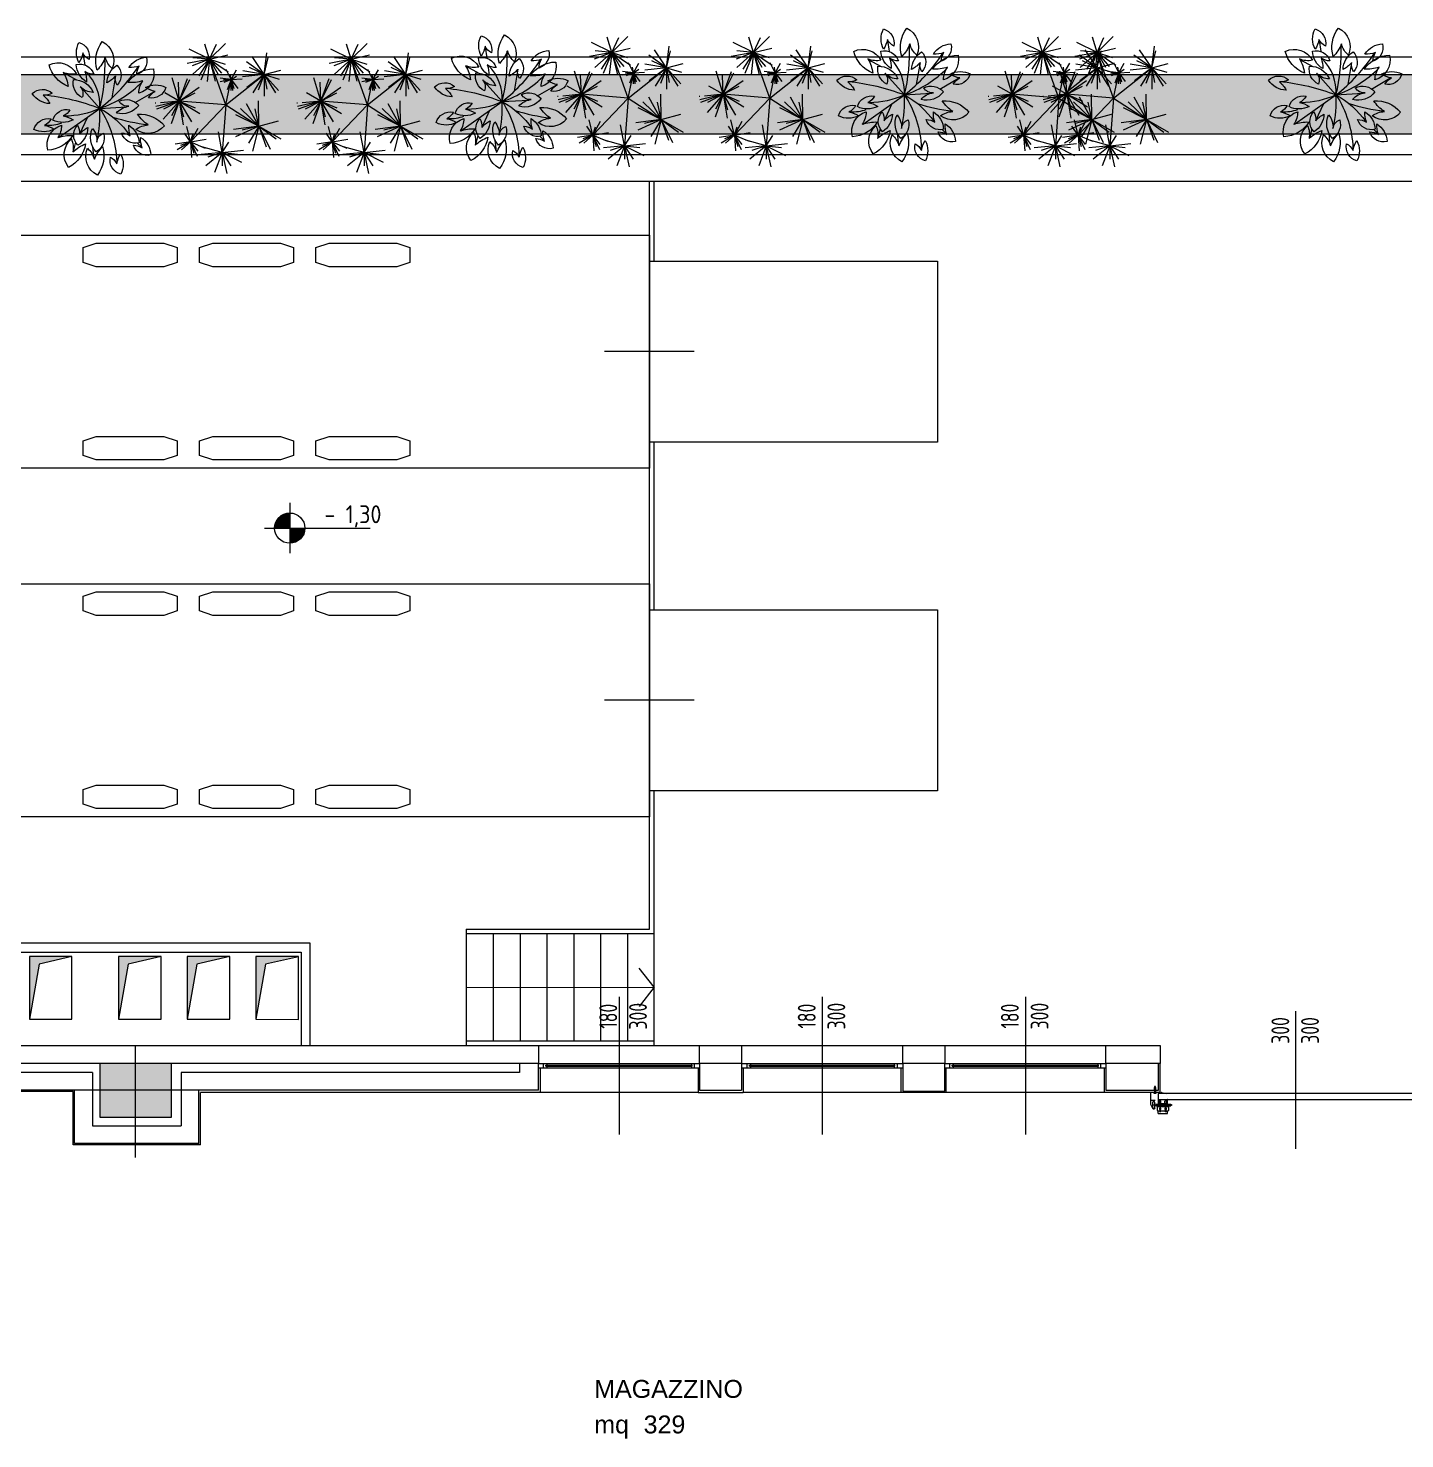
# Model space of a CAD drawing. Header units: millimetres. Extents: x 8265 to 78888, y 1905 to 34251.
# Drawn here: x 42830 to 44368, y 26913 to 28488 of the extents above; entities that cross this region are included whole.
import ezdxf
from ezdxf.enums import TextEntityAlignment as Align

# ---------------------------------------------------------------- set-up
doc = ezdxf.new("R2010")
doc.units = ezdxf.units.MM
doc.linetypes.add('DOT', pattern=[0.175, 0.05, -0.125])
for name, color, linetype, lineweight in [('410_STRUTTURE_001-AM_0', 7, 'Continuous', 0), ('420_MURATURE_001-AM_0', 4, 'Continuous', 0), ('430_TAVOLATI_001-AM_0', 3, 'Continuous', 0), ('437_RIVESTIMENTI_001-AM_0', 13, 'Continuous', 0), ('439_TESTI_SERRAMENTI_001-AM_0', 11, 'Continuous', 0), ('440_SIMBOLI_001-AM_0', 31, 'Continuous', 0), ('441_SERRAMENTI_001-AM_0', 1, 'Continuous', 0), ('445_QUOTE_ALTIMETRICHE_001-AM_0', 2, 'Continuous', 0), ('448_RAMPE_SCALE_ASCENS_001-AM_0', 216, 'Continuous', 0), ('455_RIBALTE_001-AM_0', 14, 'Continuous', 0), ('471_TESTI_POLIGONI_001-AM_0', 221, 'Continuous', 0), ('475_VERDE_001-AM_0', 96, 'Continuous', 0), ('478_PIANTUMAZIONI_001-AM_0', 92, 'Continuous', 0)]:
    doc.layers.add(name, color=color, linetype=linetype, lineweight=lineweight)
doc.styles.add('AREA', font='arial.ttf', dxfattribs={"height": 30})
doc.styles.get("Standard").update_dxf_attribs({"font": 'isocp.shx'})
doc.styles.add('STYLE1', font='romans.shx', dxfattribs={"height": 1.5})

# ---------------------------------------------------------------- blocks, each defined once
blk = doc.blocks.new('LCSHDP18')
at = {"color": 0}
for points in [[(-0.232, 0.291), (-0.264, 0.417)], [(-0.232, 0.291), (-0.197, 0.405)], [(-0.232, 0.291), (-0.109, 0.4)], [(-0.232, 0.291), (-0.092, 0.377)], [(0.162, 0.25), (0.12, 0.4)], [(0.162, 0.25), (0.257, 0.419)], [(0.162, 0.25), (0.257, 0.382)], [(0.162, 0.25), (0.336, 0.336)], [(-0.232, 0.291), (-0.396, 0.312)], [(-0.232, 0.291), (-0.369, 0.199)], [(-0.232, 0.291), (-0.361, 0.321)], [(-0.232, 0.291), (-0.327, 0.156)], [(-0.232, 0.291), (-0.284, 0.179)], [(-0.232, 0.291), (-0.259, 0.128)], [(-0.232, 0.291), (-0.119, 0.311)], [(0, 0), (-0.232, 0.291)], [(-0.232, 0.291), (-0.113, 0.245)], [(-0.232, 0.291), (-0.068, 0.291)], [(-0.232, 0.291), (-0.132, 0.16)], [(-0.232, 0.291), (-0.091, 0.206)], [(-0.232, 0.291), (-0.214, 0.127)], [(0.162, 0.25), (-0.031, 0.248)], [(0.162, 0.25), (-0.008, 0.157)], [(0, 0), (0.162, 0.25)], [(0.162, 0.25), (0.027, 0.111)], [(0.162, 0.25), (0.029, 0.223)], [(0.162, 0.25), (0.074, 0.077)], [(0.162, 0.25), (0.318, 0.307)], [(0.162, 0.25), (0.29, 0.172)], [(0.162, 0.25), (0.192, 0.124)], [(0.162, 0.25), (0.35, 0.202)], [(0.162, 0.25), (0.242, 0.073)], [(0.162, 0.25), (0.187, 0.058)], [(-0.194, 0.04), (-0.198, 0.124)], [(0.362, -0.027), (0.344, 0.133)], [(0.362, -0.027), (0.434, 0.118)], [(-0.348, -0.124), (-0.38, 0.015)], [(-0.348, -0.124), (-0.252, 0.018)], [(0, 0), (-0.348, -0.124)], [(-0.194, 0.04), (-0.27, 0.002)], [(-0.194, 0.04), (-0.267, 0.082)], [(-0.194, 0.04), (-0.235, 0.034)], [(-0.194, 0.04), (-0.22, 0.082)], [(-0.194, 0.04), (-0.204, -0.044)], [(-0.194, 0.04), (-0.126, 0.09)], [(-0.194, 0.04), (-0.125, 0.061)], [(-0.194, 0.04), (-0.11, 0.051)], [(0, 0), (-0.194, 0.04)], [(-0.194, 0.04), (-0.191, -0.019)], [(-0.194, 0.04), (-0.171, -0.016)], [(-0.194, 0.04), (-0.135, 0.028)], [(-0.194, 0.04), (-0.115, 0.01)], [(-0.194, 0.04), (-0.176, -0.043)], [(-0.194, 0.04), (-0.109, 0.037)], [(0, 0), (-0.03, -0.355)], [(0, 0), (0.362, -0.027)], [(0, 0), (0.28, -0.268)], [(0.362, -0.027), (0.282, 0.023)], [(0.362, -0.027), (0.373, 0.088)], [(0.362, -0.027), (0.463, 0.039)], [(0.362, -0.027), (0.52, 0.007)], [(-0.348, -0.124), (-0.468, -0.002)], [(-0.348, -0.124), (-0.461, -0.072)], [(-0.348, -0.124), (-0.309, -0.006)], [(-0.348, -0.124), (-0.241, -0.033)], [(-0.348, -0.124), (-0.236, -0.06)], [(-0.348, -0.124), (-0.181, -0.081)], [(0.362, -0.027), (0.203, -0.057)], [(0.362, -0.027), (0.318, -0.182)], [(0.362, -0.027), (0.396, -0.136)], [(0.362, -0.027), (0.462, -0.027)], [(0.362, -0.027), (0.513, -0.085)], [(0.362, -0.027), (0.463, -0.153)], [(0.362, -0.027), (0.377, -0.188)], [(-0.348, -0.124), (-0.463, -0.159)], [(-0.348, -0.124), (-0.423, -0.279)], [(-0.348, -0.124), (-0.359, -0.25)], [(-0.348, -0.124), (-0.221, -0.205)], [(-0.348, -0.124), (-0.297, -0.257)], [(-0.348, -0.124), (-0.233, -0.252)], [(-0.348, -0.124), (-0.316, -0.293)], [(-0.348, -0.124), (-0.177, -0.143)], [(-0.348, -0.124), (-0.189, -0.189)], [(-0.03, -0.355), (-0.134, -0.204)], [(-0.03, -0.355), (0.064, -0.197)], [(0.28, -0.268), (0.175, -0.211)], [(0.28, -0.268), (0.26, -0.15)], [(0.28, -0.268), (0.327, -0.158)], [(-0.03, -0.355), (-0.202, -0.292)], [(-0.03, -0.355), (-0.194, -0.273)], [(-0.03, -0.355), (-0.091, -0.234)], [(-0.03, -0.355), (0.021, -0.234)], [(-0.03, -0.355), (0.128, -0.262)], [(-0.03, -0.355), (0.089, -0.321)], [(0.28, -0.268), (0.164, -0.297)], [(0.28, -0.268), (0.213, -0.315)], [(0.28, -0.268), (0.216, -0.249)], [(0.28, -0.268), (0.352, -0.214)], [(0.28, -0.268), (0.389, -0.218)], [(0.28, -0.268), (0.367, -0.244)], [(0.28, -0.268), (0.399, -0.26)], [(0.28, -0.268), (0.342, -0.337)], [(0.28, -0.268), (0.309, -0.344)], [(0.28, -0.268), (0.34, -0.371)], [(0.28, -0.268), (0.299, -0.386)], [(-0.03, -0.355), (-0.206, -0.408)], [(-0.03, -0.355), (-0.173, -0.361)], [(-0.03, -0.355), (-0.093, -0.463)], [(-0.03, -0.355), (0.151, -0.324)], [(-0.03, -0.355), (0.082, -0.412)], [(-0.03, -0.355), (0.033, -0.475)], [(-0.03, -0.355), (-0.017, -0.496)], [(-0.03, -0.355), (0.143, -0.415)], [(-0.03, -0.355), (0.012, -0.533)], [(-0.03, -0.355), (0.107, -0.477)], [(-0.03, -0.355), (0.032, -0.528)], [(-0.014, -0.532), (-0.013, -0.537)]]:
    blk.add_lwpolyline(points, dxfattribs=at)
at = {"color": 0, "flags": 1}
for tag, p in [('ITEM', (0.086, 0.017)), ('SIZE', (0.084, -0.036))]:
    blk.add_attdef(tag, p, '', height=0.02, dxfattribs=at)
blk = doc.blocks.new('LCSHDP17')
at = {"color": 0}
for points in [[(-0.153, 0.335, -0.243115), (-0.154, 0.484, -0.399574), (-0.078, 0.358, -0.151757), (-0.125, 0.407, -0.102993), (-0.153, 0.335, 4.231592)], [(0.043, 0.278, -0.243115), (0.127, 0.474, -0.399574), (0.154, 0.265, -0.151757), (0.122, 0.356, -0.102993), (0.043, 0.278, 4.231592)], [(-0.3, 0.213, -0.243115), (-0.375, 0.342, -0.399574), (-0.247, 0.271, -0.151757), (-0.311, 0.29, -0.102993), (-0.3, 0.213, 4.231592)], [(-0.19, 0.207, -0.243115), (-0.291, 0.394, -0.399574), (-0.111, 0.286, -0.151757), (-0.203, 0.317, -0.102993), (-0.19, 0.207, 4.231592)], [(0, 0, 0.118288), (-0.197, 0.314, 14.536196)], [(0.064, 0.096, 0.052373), (0.119, 0.355, 35.05362)], [(0.213, 0.3, -0.243115), (0.342, 0.375, -0.399574), (0.271, 0.247, -0.151757), (0.29, 0.311, -0.102993), (0.213, 0.3, 4.231592)], [(0, 0, 0.082733), (-0.307, 0.283, 20.273115)], [(-0.053, 0.142, -0.338305), (-0.022, 0.286, -0.306628), (0.034, 0.122, -0.198031), (-0.015, 0.214, -0.284575), (-0.053, 0.142, 2.19888)], [(0, 0, -0.116255), (0.196, 0.219, -0.060372)], [(0.124, 0.213, -0.243115), (0.252, 0.288, -0.399574), (0.181, 0.159, -0.151757), (0.201, 0.224, -0.102993), (0.124, 0.213, 4.231592)], [(-0.281, -0.02, -0.243115), (-0.49, 0.018, -0.399574), (-0.293, 0.091, -0.151757), (-0.374, 0.04, -0.102993), (-0.281, -0.02, 4.231592)], [(-0.187, 0.052, -0.243115), (-0.317, 0.126, -0.399574), (-0.17, 0.128, -0.151757), (-0.236, 0.113, -0.102993), (-0.187, 0.052, 4.231592)], [(0, 0, -0.138137), (0.39, 0.124, -6.895939)], [(0.335, 0.153, -0.243115), (0.484, 0.154, -0.399574), (0.358, 0.078, -0.151757), (0.407, 0.125, -0.102993), (0.335, 0.153, 4.231592)], [(0, 0, 0.071347), (-0.371, 0.037, 7.890142)], [(0, 0, 0.216963), (-0.266, -0.101, -0.417545)], [(-0.099, -0.411, -0.068386), (0, 0, 3.442757)], [(0.239, -0.019, 0.065358), (0, 0, 1.516281)], [(0, 0, -0.109166), (0.057, -0.257, 0.286313)], [(0.182, 0.028, -0.338305), (0.319, -0.026, -0.306628), (0.147, -0.054, -0.198031), (0.247, -0.022, -0.284575), (0.182, 0.028, 2.19888)], [(0.281, 0.02, -0.243115), (0.49, -0.018, -0.399574), (0.293, -0.091, -0.151757), (0.374, -0.04, -0.102993), (0.281, 0.02, 4.231592)], [(-0.335, -0.153, -0.243115), (-0.484, -0.154, -0.399574), (-0.358, -0.078, -0.151757), (-0.407, -0.125, -0.102993), (-0.335, -0.153, 4.231592)], [(-0.193, -0.097, -0.243115), (-0.321, -0.173, -0.399574), (-0.25, -0.044, -0.151757), (-0.27, -0.109, -0.102993), (-0.193, -0.097, 4.231592)], [(-0.079, -0.129, -0.338305), (-0.211, -0.194, -0.306628), (-0.117, -0.048, -0.198031), (-0.159, -0.143, -0.284575), (-0.079, -0.129, 2.19888)], [(0.141, -0.088, -0.243115), (0.271, -0.161, -0.399574), (0.124, -0.164, -0.151757), (0.19, -0.149, -0.102993), (0.141, -0.088, 4.231592)], [(-0.16, -0.232, -0.243115), (-0.32, -0.372, -0.399574), (-0.254, -0.172, -0.151757), (-0.264, -0.268, -0.102993), (-0.16, -0.232, 4.231592)], [(0.084, -0.196, -0.243115), (0.086, -0.345, -0.399574), (0.01, -0.219, -0.151757), (0.056, -0.268, -0.102993), (0.084, -0.196, 4.231592)], [(0.199, -0.199, -0.243115), (0.307, -0.382, -0.399574), (0.123, -0.281, -0.151757), (0.215, -0.309, -0.102993), (0.199, -0.199, 4.231592)], [(0.261, -0.104, -0.243115), (0.433, -0.229, -0.399574), (0.224, -0.209, -0.151757), (0.32, -0.198, -0.102993), (0.261, -0.104, 4.231592)], [(0.124, -0.398, 0.100215), (0.106, -0.28, -1.505929)], [(-0.035, -0.366, -0.243115), (-0.108, -0.496, -0.399574), (-0.111, -0.349, -0.151757), (-0.096, -0.415, -0.102993), (-0.035, -0.366, 4.231592)], [(0.153, -0.335, -0.243115), (0.154, -0.484, -0.399574), (0.078, -0.358, -0.151757), (0.125, -0.407, -0.102993), (0.153, -0.335, 4.231592)]]:
    blk.add_lwpolyline(points, format="xyb", dxfattribs=at)
for points in [[(-0.043, 0.26), (-0.122, 0.396)], [(0.252, 0.275), (0.285, 0.309)], [(-0.077, 0.09), (-0.238, 0.117)], [(0, 0), (-0.012, 0.196)], [(0, 0), (-0.15, -0.134)], [(0.214, -0.304), (0, 0)], [(0.188, -0.147), (0.063, -0.089)], [(0.367, -0.042), (0.283, -0.05)], [(-0.402, -0.124), (-0.32, -0.111)], [(-0.261, -0.265), (-0.209, -0.17)], [(0.316, -0.193), (0.249, -0.175)]]:
    blk.add_lwpolyline(points, dxfattribs=at)
at = {"color": 0, "flags": 1}
for tag, p in [('ITEM', (0.084, 0.014)), ('SIZE', (0.084, -0.036))]:
    blk.add_attdef(tag, p, '', height=0.02, dxfattribs=at)
blk = doc.blocks.new('Camion 33 pallets')
at = {"layer": '440_SIMBOLI_001-AM_0'}
blk.add_line((1169.171, 22.829), (1169.171, -22.829), dxfattribs=at)
for points in [[(1352, 130), (1352, -130), (0, -130), (0, 130)], [(372.5, 116.065), (372.5, 99.685), (357.8, 94.75), (282.2, 94.75), (267.5, 99.685), (267.5, 116.065), (282.2, 121), (357.8, 121)], [(502.5, 116.065), (502.5, 99.685), (487.8, 94.75), (412.2, 94.75), (397.5, 99.685), (397.5, 116.065), (412.2, 121), (487.8, 121)], [(632.5, 116.065), (632.5, 99.685), (617.8, 94.75), (542.2, 94.75), (527.5, 99.685), (527.5, 116.065), (542.2, 121), (617.8, 121)], [(1199.5, 108.065), (1199.5, 91.685), (1184.8, 86.75), (1109.2, 86.75), (1094.5, 91.685), (1094.5, 108.065), (1109.2, 113), (1184.8, 113)], [(1640, 121), (1640, -121), (1423, -121), (1423, 121)], [(1549.5, 108.065), (1549.5, 91.685), (1534.8, 86.75), (1459.2, 86.75), (1444.5, 91.685), (1444.5, 108.065), (1459.2, 113), (1534.8, 113)], [(1199.5, 76.565), (1199.5, 60.185), (1184.8, 55.25), (1109.2, 55.25), (1094.5, 60.185), (1094.5, 76.565), (1109.2, 81.5), (1184.8, 81.5)], [(1423, 39.5), (1423, -39.5), (1094.5, -39.5), (1094.5, 39.5)], [(1199.5, -60.185), (1199.5, -76.565), (1184.8, -81.5), (1109.2, -81.5), (1094.5, -76.565), (1094.5, -60.185), (1109.2, -55.25), (1184.8, -55.25)], [(1199.5, -91.685), (1199.5, -108.065), (1184.8, -113), (1109.2, -113), (1094.5, -108.065), (1094.5, -91.685), (1109.2, -86.75), (1184.8, -86.75)], [(1549.5, -91.685), (1549.5, -108.065), (1534.8, -113), (1459.2, -113), (1444.5, -108.065), (1444.5, -91.685), (1459.2, -86.75), (1534.8, -86.75)], [(372.5, -99.685), (372.5, -116.065), (357.8, -121), (282.2, -121), (267.5, -116.065), (267.5, -99.685), (282.2, -94.75), (357.8, -94.75)], [(502.5, -99.685), (502.5, -116.065), (487.8, -121), (412.2, -121), (397.5, -116.065), (397.5, -99.685), (412.2, -94.75), (487.8, -94.75)], [(632.5, -99.685), (632.5, -116.065), (617.8, -121), (542.2, -121), (527.5, -116.065), (527.5, -99.685), (542.2, -94.75), (617.8, -94.75)]]:
    blk.add_lwpolyline(points, close=True, dxfattribs=at)
blk.add_circle((1192, 0), 9.68, dxfattribs=at)
blk.add_arc((1192, 0), 32.286, 225, 135, dxfattribs=at)
blk = doc.blocks.new('PSN_PORTA_SEZIONALE_290_300')
at = {"color": 0, "linetype": 'Continuous'}
for p, q in [((-146.5, -9.5), (-157, -9.5)), ((-157, -9.5), (-157, -22)), ((-151, -4), (-153, -4)), ((-153, -4), (-152.7, -8.8)), ((-152.9, -9.5), (-153, -9.6)), ((-153, -10.4), (-153, -9.6)), ((-152.9, -10.5), (-153, -10.4)), ((-151.1, -10.5), (-152.9, -10.5)), ((-152.7, -8.8), (-151.3, -8.8)), ((-152.5, -9.6), (-152.6, -9.5)), ((-152.5, -10.4), (-152.6, -10.5)), ((-151.5, -3), (-152.5, -3)), ((-152.5, -3), (-152.5, -4)), ((-152.5, -8.8), (-152.5, -9)), ((-152.4, -9.5), (-152.5, -9.6)), ((-152.5, -10.4), (-152.5, -9.6)), ((-152.4, -10.5), (-152.5, -10.4)), ((-152.5, -10.6), (-152.5, -10.5)), ((-151.5, -10.6), (-152.5, -10.6)), ((-152, -4), (-152, -5)), ((-151.5, -9.6), (-151.6, -9.5)), ((-151.5, -10.4), (-151.6, -10.5)), ((-151.5, -4), (-151.5, -3)), ((-151.5, -9), (-151.5, -8.8)), ((-151.4, -9.5), (-151.5, -9.6)), ((-151.5, -10.4), (-151.5, -9.6)), ((-151.4, -10.5), (-151.5, -10.4)), ((-151.5, -10.5), (-151.5, -10.6)), ((-151.3, -8.8), (-151, -4)), ((-151, -9.6), (-151.1, -9.5)), ((-151, -10.4), (-151.1, -10.5)), ((-151, -9.6), (-151, -10.4)), ((-148.5, -10.6), (-148.5, -17)), ((148.5, -10.6), (-148.5, -10.6)), ((-146.8, -10.2), (-146.9, -9.7)), ((-145.3, -9.7), (-146.1, -10.3)), ((-144.6, -9.5), (-140.1, -10.6)), ((144.6, -9.5), (140.1, -10.6)), ((145.3, -9.7), (146.1, -10.3)), ((146.5, -9.5), (157, -9.5)), ((146.8, -10.2), (146.9, -9.7)), ((148.5, -10.6), (148.5, -17)), ((151.3, -8.8), (151, -4)), ((151, -4), (153, -4)), ((151, -9.6), (151.1, -9.5)), ((151, -9.6), (151, -10.4)), ((151, -10.4), (151.1, -10.5)), ((151.1, -10.5), (152.9, -10.5)), ((152.7, -8.8), (151.3, -8.8)), ((151.4, -9.5), (151.5, -9.6)), ((151.4, -10.5), (151.5, -10.4)), ((151.5, -3), (152.5, -3)), ((151.5, -4), (151.5, -3)), ((151.5, -9), (151.5, -8.8)), ((151.5, -9.6), (151.6, -9.5)), ((151.5, -10.4), (151.5, -9.6)), ((151.5, -10.4), (151.6, -10.5)), ((151.5, -10.5), (151.5, -10.6)), ((151.5, -10.6), (152.5, -10.6)), ((152, -4), (152, -5)), ((152.4, -9.5), (152.5, -9.6)), ((152.4, -10.5), (152.5, -10.4)), ((152.5, -3), (152.5, -4)), ((152.5, -8.8), (152.5, -9)), ((152.5, -9.6), (152.6, -9.5)), ((152.5, -10.4), (152.5, -9.6)), ((152.5, -10.4), (152.6, -10.5)), ((152.5, -10.6), (152.5, -10.5)), ((153, -4), (152.7, -8.8)), ((152.9, -9.5), (153, -9.6)), ((152.9, -10.5), (153, -10.4)), ((153, -10.4), (153, -9.6)), ((157, -9.5), (157, -22)), ((-157, -22), (-154.8, -26.4)), ((-152, -18), (-156.8, -18)), ((-156.8, -18), (-156.8, -22.4)), ((-154.4, -26), (-154.4, -20)), ((-153.9, -27), (-153, -27)), ((-152.4, -20), (-152.4, -26)), ((-152.4, -21.8), (-150.4, -22)), ((-150.4, -24), (-152.4, -24.3)), ((-152.2, -24.2), (-152.2, -21.8)), ((-150.4, -22), (-150.4, -24)), ((-150.4, -22), (-134.8, -22)), ((-150.4, -24), (-134.8, -24)), ((-149.5, -29), (-149.5, -25)), ((-149, -24.5), (-138, -24.5)), ((-138, -29.5), (-149, -29.5)), ((-148.5, -17), (-148.5, -24.5)), ((-148.5, -17), (148.5, -17)), ((-138.5, -21.5), (-148.5, -21.5)), ((-148.5, -32), (-148.5, -29.5)), ((-148.4, -17.1), (-148.3, -17)), ((-148.4, -17.1), (-148.4, -17.7)), ((-148.4, -17.7), (-148.3, -17.8)), ((-148.3, -17.8), (-146, -17.8)), ((-148, -17), (-147.9, -17.1)), ((-148, -17.8), (-147.9, -17.7)), ((-147.9, -17.1), (-147.8, -17)), ((-147.9, -17.7), (-147.9, -17.1)), ((-147.9, -17.7), (-147.8, -17.8)), ((-147.9, -17.8), (-147.9, -17.9)), ((-147.9, -17.9), (-146.4, -17.9)), ((-147.3, -21.5), (-147.3, -18.8)), ((-145.7, -26.2), (-147.3, -26.2)), ((-147.3, -26.2), (-147.3, -27.8)), ((-147.3, -27.8), (-145.7, -27.8)), ((-146.8, -30), (-146.2, -30)), ((-146.5, -17), (-146.4, -17.1)), ((-146.5, -17.8), (-146.4, -17.7)), ((-146.4, -17.1), (-146.3, -17)), ((-146.4, -17.7), (-146.4, -17.1)), ((-146.4, -17.7), (-146.3, -17.8)), ((-146.4, -17.9), (-146.4, -17.8)), ((-146, -17), (-145.9, -17.1)), ((-146, -17.8), (-145.9, -17.7)), ((-145.9, -17.7), (-145.9, -17.1)), ((-145.7, -21.5), (-145.7, -18.8)), ((-145.7, -27.8), (-145.7, -26.2)), ((-141.3, -21.5), (-141.3, -18.8)), ((-139.7, -26.2), (-141.3, -26.2)), ((-141.3, -26.2), (-141.3, -27.8)), ((-141.3, -27.8), (-139.7, -27.8)), ((-141.1, -17), (-141.2, -17.1)), ((-141.2, -17.7), (-141.2, -17.1)), ((-141.1, -17.8), (-141.2, -17.7)), ((-138.8, -17.8), (-141.1, -17.8)), ((-140.7, -17.1), (-140.8, -17)), ((-140.7, -17.7), (-140.8, -17.8)), ((-140.8, -30), (-140.2, -30)), ((-140.6, -17), (-140.7, -17.1)), ((-140.7, -17.7), (-140.7, -17.1)), ((-140.6, -17.8), (-140.7, -17.7)), ((-140.7, -17.9), (-140.7, -17.8)), ((-139.2, -17.9), (-140.7, -17.9)), ((-139.7, -21.5), (-139.7, -18.8)), ((-139.7, -27.8), (-139.7, -26.2)), ((-139.2, -17.1), (-139.3, -17)), ((-139.2, -17.7), (-139.3, -17.8)), ((-139.1, -17), (-139.2, -17.1)), ((-139.2, -17.7), (-139.2, -17.1)), ((-139.1, -17.8), (-139.2, -17.7)), ((-139.2, -17.8), (-139.2, -17.9)), ((-138.7, -17.1), (-138.8, -17)), ((-138.7, -17.7), (-138.8, -17.8)), ((-138.7, -17.1), (-138.7, -17.7)), ((-138.5, -24.5), (-138.5, -17)), ((-138.5, -32), (-138.5, -29.5)), ((-137.5, -25), (-137.5, -29)), ((-134.8, -22), (-134.8, -24)), ((134.8, -22), (134.8, -24)), ((150.4, -22), (134.8, -22)), ((150.4, -24), (134.8, -24)), ((137.5, -25), (137.5, -29)), ((149, -24.5), (138, -24.5)), ((138, -29.5), (149, -29.5)), ((138.5, -24.5), (138.5, -17)), ((138.5, -21.5), (148.5, -21.5)), ((138.5, -32), (138.5, -29.5)), ((138.7, -17.1), (138.8, -17)), ((138.7, -17.1), (138.7, -17.7)), ((138.7, -17.7), (138.8, -17.8)), ((138.8, -17.8), (141.1, -17.8)), ((139.1, -17), (139.2, -17.1)), ((139.1, -17.8), (139.2, -17.7)), ((139.2, -17.1), (139.3, -17)), ((139.2, -17.7), (139.2, -17.1)), ((139.2, -17.7), (139.3, -17.8)), ((139.2, -17.8), (139.2, -17.9)), ((139.2, -17.9), (140.7, -17.9)), ((139.7, -21.5), (139.7, -18.8)), ((139.7, -27.8), (139.7, -26.2)), ((139.7, -26.2), (141.3, -26.2)), ((141.3, -27.8), (139.7, -27.8)), ((140.8, -30), (140.2, -30)), ((140.6, -17), (140.7, -17.1)), ((140.6, -17.8), (140.7, -17.7)), ((140.7, -17.1), (140.8, -17)), ((140.7, -17.7), (140.7, -17.1)), ((140.7, -17.7), (140.8, -17.8)), ((140.7, -17.9), (140.7, -17.8)), ((141.1, -17), (141.2, -17.1)), ((141.1, -17.8), (141.2, -17.7)), ((141.2, -17.7), (141.2, -17.1)), ((141.3, -21.5), (141.3, -18.8)), ((141.3, -26.2), (141.3, -27.8)), ((145.7, -21.5), (145.7, -18.8)), ((145.7, -27.8), (145.7, -26.2)), ((145.7, -26.2), (147.3, -26.2)), ((147.3, -27.8), (145.7, -27.8)), ((146, -17), (145.9, -17.1)), ((145.9, -17.7), (145.9, -17.1)), ((146, -17.8), (145.9, -17.7)), ((148.3, -17.8), (146, -17.8)), ((146.8, -30), (146.2, -30)), ((146.4, -17.1), (146.3, -17)), ((146.4, -17.7), (146.3, -17.8)), ((146.5, -17), (146.4, -17.1)), ((146.4, -17.7), (146.4, -17.1)), ((146.5, -17.8), (146.4, -17.7)), ((146.4, -17.9), (146.4, -17.8)), ((147.9, -17.9), (146.4, -17.9)), ((147.3, -21.5), (147.3, -18.8)), ((147.3, -26.2), (147.3, -27.8)), ((147.9, -17.1), (147.8, -17)), ((147.9, -17.7), (147.8, -17.8)), ((148, -17), (147.9, -17.1)), ((147.9, -17.7), (147.9, -17.1)), ((148, -17.8), (147.9, -17.7)), ((147.9, -17.8), (147.9, -17.9)), ((148.4, -17.1), (148.3, -17)), ((148.4, -17.7), (148.3, -17.8)), ((148.4, -17.1), (148.4, -17.7)), ((148.5, -17), (148.5, -24.5)), ((148.5, -32), (148.5, -29.5)), ((149.5, -29), (149.5, -25)), ((152.4, -21.8), (150.4, -22)), ((150.4, -22), (150.4, -24)), ((150.4, -24), (152.4, -24.3)), ((152, -18), (156.8, -18)), ((152.2, -24.2), (152.2, -21.8)), ((152.4, -20), (152.4, -26)), ((153.9, -27), (153, -27)), ((154.4, -26), (154.4, -20)), ((157, -22), (154.8, -26.4)), ((156.8, -18), (156.8, -22.4)), ((-148.5, -32), (-138.5, -32)), ((148.5, -32), (138.5, -32))]:
    blk.add_line(p, q, dxfattribs=at)
at = {"color": 0, "linetype": 'DOT'}
for p, q in [((-133.6, -23), (-155.2, -23)), ((133.6, -23), (155.2, -23))]:
    blk.add_line(p, q, dxfattribs=at)
at = {"color": 0, "linetype": 'Continuous'}
for centre, radius, start, end in [((-146.4, -9.9), 0.5, 220.7985, 307.1793), ((-144.7, -10.5), 1, 81.0022, 127.182), ((144.7, -10.5), 1, 52.818, 98.9978), ((146.4, -9.9), 0.5, 232.8207, 319.2015), ((-153.9, -26), 1, 206.5647, 270), ((-153.4, -20), 1, 90, 180), ((-153.4, -26), 1, 180, 270), ((-153.4, -20), 1, 0, 90), ((-153.4, -26), 1, 270, 0), ((-153, -26), 1, 270, 0), ((-149, -25), 0.5, 90, 180), ((-149, -29), 0.5, 180, 270), ((-146.5, -18.8), 0.8, 90, 180), ((-146.8, -29.5), 0.5, 180, 270), ((-146.5, -18.8), 0.8, 0, 90), ((-146.2, -29.5), 0.5, 270, 0), ((-140.5, -18.8), 0.8, 90, 180), ((-140.8, -29.5), 0.5, 180, 270), ((-140.5, -18.8), 0.8, 0, 90), ((-140.2, -29.5), 0.5, 270, 0), ((-138, -25), 0.5, 0, 90), ((-138, -29), 0.5, 270, 0), ((138, -25), 0.5, 90, 180), ((138, -29), 0.5, 180, 270), ((140.5, -18.8), 0.8, 90, 180), ((140.2, -29.5), 0.5, 180, 270), ((140.5, -18.8), 0.8, 0, 90), ((140.8, -29.5), 0.5, 270, 0), ((146.5, -18.8), 0.8, 90, 180), ((146.2, -29.5), 0.5, 180, 270), ((146.5, -18.8), 0.8, 0, 90), ((146.8, -29.5), 0.5, 270, 0), ((149, -25), 0.5, 0, 90), ((149, -29), 0.5, 270, 0), ((153, -26), 1, 180, 270), ((153.4, -20), 1, 90, 180), ((153.4, -26), 1, 180, 270), ((153.4, -20), 1, 0, 90), ((153.4, -26), 1, 270, 0), ((153.9, -26), 1, 270, 333.4353)]:
    blk.add_arc(centre, radius, start, end, dxfattribs=at)
blk = doc.blocks.new('SUP-LOC')
at = {"style": 'AREA'}
blk.add_text('mq', height=20, dxfattribs=at).set_placement((7.7, -17.4))
for tag, p in [('NAME_LOC', (7.7, 22.3)), ('AREA_AREA', (62.9, -17.4))]:
    blk.add_attdef(tag, p, '', height=20, dxfattribs=at)
blk = doc.blocks.new('PORTA-[REI-US]-SISTI-120')
at = {"ltscale": 20, "insert": (52.1, -2197.6), "char_height": 50, "attachment_point": 4, "rotation": 180, "style": 'STYLE1'}
blk.add_mtext('\\A1;', dxfattribs=at)
blk = doc.blocks.new('QUOTA_ALT')
for points in [[(0, 0), (0, 22.5, 0.414214), (-22.5, 0)], [(22.5, 0), (0, 0), (0, -22.5, 0.414214)]]:
    blk.add_hatch(color=256).paths.add_polyline_path(points)
for p, q in [((0, 37.5), (0, -37.5)), ((-37.5, 0), (120, 0))]:
    blk.add_line(p, q)
blk.add_circle((0, 0), 22.5)
blk.add_attdef('QUOTA', text='', height=22.5).set_placement((120, 7.5), align=Align.RIGHT)

msp = doc.modelspace()

# ---------------------------------------------------------------- hatches: boundary and pattern name
at = {"layer": '410_STRUTTURE_001-AM_0'}
h = msp.add_hatch(color=256, dxfattribs=at)
h.paths.add_polyline_path([(42950.4, 27332.2), (42950.4, 27302.2), (42990.4, 27302.2), (42990.4, 27332.2)])
h.paths.add_polyline_path([(42910.4, 27332.2), (42910.4, 27302.2), (42950.4, 27302.2), (42950.4, 27332.2)])
h.paths.add_polyline_path([(42910.4, 27302.2), (42910.4, 27272.2), (42950.4, 27272.2), (42950.4, 27302.2)])
h.paths.add_polyline_path([(42950.4, 27302.2), (42950.4, 27272.2), (42990.4, 27272.2), (42990.4, 27302.2)])
at = {"layer": '440_SIMBOLI_001-AM_0'}
for points in [[(42879.3, 27451.5), (42879.3, 27451.5), (42831.7, 27451.5), (42831.7, 27381.5), (42842.5, 27443)], [(42978.9, 27451.5), (42978.9, 27451.6), (42931.2, 27451.6), (42931.2, 27381.6), (42942, 27443)], [(43055.6, 27451.5), (43055.6, 27451.5), (43007.9, 27451.5), (43007.9, 27381.5), (43018.7, 27442.9)], [(43132.3, 27451.4), (43132.3, 27451.5), (43084.6, 27451.5), (43084.6, 27381.5), (43095.4, 27442.9)]]:
    msp.add_hatch(color=256, dxfattribs=at).paths.add_polyline_path(points)
at = {"layer": '475_VERDE_001-AM_0'}
h = msp.add_hatch(dxfattribs=at)
h.set_pattern_fill('AR-SAND', color=256, scale=0.5, style=0)
h.set_pattern_definition([(37.5, (-142807.512, -11686.166), (-0.8000156, 24.4706619), [0, -19.304, 0, -21.59, 0, -20.6375]), (7.5, (-142807.512, -11686.166), (22.476164, 35.841255), [0, -10.414, 0, -17.399, 0, -6.6675]), (327.5, (-142823.133, -11686.166), (39.5496185, 0.0718592), [0, -6.35, 0, -22.86, 0, -29.845]), (317.5, (-142823.133, -11686.166), (38.1778226, 11.146466), [0, -3.175, 0, -14.986, 0, -17.145])])
h.paths.add_polyline_path([(46093.6, 28436.2), (40599.2, 28436.3), (40599.2, 28370.3), (46093.6, 28370.2)])

# ---------------------------------------------------------------- linework, layer by layer
at = {"layer": '410_STRUTTURE_001-AM_0'}
for p, q in [((42950.4, 27227.2), (42950.4, 27352.2)), ((43035.4, 27302.2), (42865.4, 27302.2))]:
    msp.add_line(p, q, dxfattribs=at)
msp.add_lwpolyline([(42910.4, 27332.2), (42910.4, 27272.2), (42990.4, 27272.2), (42990.4, 27332.2)], close=True, dxfattribs=at)
at = {"layer": '420_MURATURE_001-AM_0'}
msp.add_line((40495.1, 28317.2), (46084.6, 28317.2), dxfattribs=at)
msp.add_lwpolyline([(40494, 28347.2), (46084.6, 28347.2)], dxfattribs=at)
for points in [[(42648, 27332.2), (42648, 27352.2), (43400.4, 27352.2), (43400.4, 27332.2)], [(43580.4, 27332.2), (43580.4, 27352.2), (43627.3, 27352.2), (43627.3, 27332.2)], [(43807.3, 27332.2), (43807.3, 27352.2), (43854.3, 27352.2), (43854.3, 27332.2)], [(44034.3, 27332.2), (44034.3, 27352.2), (44094.9, 27352.2), (44094.9, 27332.2)]]:
    msp.add_lwpolyline(points, close=True, dxfattribs=at)
at = {"layer": '430_TAVOLATI_001-AM_0', "linetype": 'Continuous'}
for p, q in [((43379.3, 27332.2), (43379.3, 27322.2)), ((43400.4, 27302.2), (43400.4, 27332.2)), ((43627.3, 27332.2), (43580.4, 27332.2)), ((43580.4, 27332.2), (43580.4, 27302.2)), ((43627.3, 27332.2), (43627.3, 27302.2)), ((42902.2, 27322.2), (42681.4, 27322.2)), ((42902.2, 27322.2), (42902.2, 27262.7)), ((43379.3, 27322.2), (43001.2, 27322.2)), ((43001.2, 27322.2), (43001.2, 27262.7)), ((42882.2, 27302.2), (42648, 27302.2)), ((42882.2, 27242.7), (42882.2, 27302.2)), ((43021.2, 27242.7), (43021.2, 27302.2)), ((43400.4, 27302.2), (43021.2, 27302.2)), ((43580.4, 27302.2), (43627.3, 27302.2)), ((42902.2, 27262.7), (43001.2, 27262.7)), ((43021.2, 27242.7), (42882.2, 27242.7))]:
    msp.add_line(p, q, dxfattribs=at)
msp.add_lwpolyline([(43807.3, 27332.2), (43807.3, 27301.2), (43854.3, 27301.2), (43854.3, 27332.2), (43834.3, 27332.2), (43832, 27332.2), (43830.6, 27332.2), (43827.3, 27332.2)], close=True, dxfattribs=at)
for points in [[(44034.3, 27332.2), (44034.3, 27302.2), (44093.2, 27302.2)], [(44093.2, 27302.2), (44093.2, 27332.2)]]:
    msp.add_lwpolyline(points, dxfattribs=at)
at = {"layer": '437_RIVESTIMENTI_001-AM_0', "linetype": 'ByBlock'}
for p, q in [((43145.5, 27466.6), (42664.5, 27466.6)), ((42674.5, 27456.6), (43135.5, 27456.6)), ((43135.5, 27456.6), (43135.5, 27352.2)), ((43145.5, 27352.2), (43145.5, 27466.6))]:
    msp.add_line(p, q, dxfattribs=at)
at = {"layer": '437_RIVESTIMENTI_001-AM_0'}
for p, q in [((43402.8, 27299.7), (43402.8, 27327.2)), ((43402.8, 27299.7), (43402.8, 27327.2)), ((43578.7, 27327.2), (43578.7, 27299.7)), ((43629, 27327.2), (43629, 27299.7)), ((43805.7, 27299.7), (43805.7, 27327.2)), ((43856, 27299.7), (43856, 27327.2)), ((44032.6, 27299.7), (44032.6, 27327.2)), ((44094.9, 27299.7), (44094.9, 27332.2)), ((42880.5, 27300.7), (42646.4, 27300.7)), ((42880.5, 27241.2), (42880.5, 27300.7)), ((43402.8, 27299.7), (43022.9, 27299.7)), ((43022.9, 27241.2), (43022.9, 27299.7)), ((43578.7, 27299.7), (43629, 27299.7)), ((43856, 27299.7), (43805.7, 27299.7)), ((44094.6, 27299.7), (44032.6, 27299.7)), ((43022.9, 27241.2), (42880.5, 27241.2))]:
    msp.add_line(p, q, dxfattribs=at)
at = {"layer": '440_SIMBOLI_001-AM_0'}
for points in [[(40579.2, 28456.3), (46093.6, 28456.2)], [(40599.2, 28436.3), (46093.6, 28436.2)], [(40599.2, 28370.3), (46093.6, 28370.2)], [(42879.3, 27451.5), (42842.5, 27443), (42831.7, 27381.5)], [(42978.9, 27451.5), (42942, 27443), (42931.2, 27381.6)], [(43055.6, 27451.5), (43018.7, 27442.9), (43007.9, 27381.5)], [(43132.3, 27451.4), (43095.4, 27442.9), (43084.6, 27381.5)]]:
    msp.add_lwpolyline(points, dxfattribs=at)
for points in [[(40599.2, 28436.3), (40599.2, 28370.3), (46093.6, 28370.2), (46093.6, 28436.2)], [(42831.7, 27451.5), (42831.7, 27381.5), (42879.3, 27381.5), (42879.3, 27451.5)], [(42931.2, 27451.6), (42931.2, 27381.6), (42978.9, 27381.5), (42978.9, 27451.6)], [(43007.9, 27451.5), (43007.9, 27381.5), (43055.6, 27381.5), (43055.6, 27451.5)], [(43084.6, 27451.5), (43084.6, 27381.5), (43132.3, 27381.4), (43132.3, 27451.5)]]:
    msp.add_lwpolyline(points, close=True, dxfattribs=at)
at = {"layer": '441_SERRAMENTI_001-AM_0'}
for p, q in [((43400, 27352.2), (43580, 27352.2)), ((43627, 27352.2), (43807.3, 27352.2)), ((43854.3, 27352.2), (44034.3, 27352.2)), ((43408.6, 27330.1), (43572.2, 27330.1)), ((43408.6, 27329.3), (43572.2, 27329.3)), ((43409.6, 27332.2), (43409.6, 27330.1)), ((43409.6, 27329.3), (43409.6, 27327.2)), ((43571.2, 27332.2), (43571.2, 27330.1)), ((43571.2, 27329.3), (43571.2, 27327.2)), ((43636.1, 27330.1), (43798.6, 27330.1)), ((43636.1, 27329.3), (43798.6, 27329.3)), ((43637.1, 27332.2), (43637.1, 27330.1)), ((43637.1, 27329.3), (43637.1, 27327.2)), ((43797.6, 27332.2), (43797.6, 27330.1)), ((43797.6, 27329.3), (43797.6, 27327.2)), ((43862.5, 27330.1), (44026.1, 27330.1)), ((43862.5, 27329.3), (44026.1, 27329.3)), ((43863.5, 27332.2), (43863.5, 27330.1)), ((43863.5, 27329.3), (43863.5, 27327.2)), ((44025.1, 27332.2), (44025.1, 27330.1)), ((44025.1, 27329.3), (44025.1, 27327.2)), ((43578.7, 27299.7), (43402.8, 27299.7)), ((43805.7, 27299.7), (43629, 27299.7)), ((44032.6, 27299.7), (43856, 27299.7))]:
    msp.add_line(p, q, dxfattribs=at)
at = {"layer": '441_SERRAMENTI_001-AM_0', "linetype": 'Continuous'}
for points in [[(43490.4, 27406.6), (43490.4, 27252.8)], [(43717.3, 27406.6), (43717.3, 27252.8)], [(43944.3, 27406.6), (43944.3, 27252.8)], [(44245.9, 27390.6), (44245.9, 27236.8)]]:
    msp.add_lwpolyline(points, dxfattribs=at)
at = {"layer": '441_SERRAMENTI_001-AM_0'}
for points in [[(43400.4, 27332.2), (43580.4, 27332.2)], [(43400.4, 27327.2), (43580.4, 27327.2)], [(43405.9, 27327.2), (43405.9, 27327.2), (43405.9, 27332.2)], [(43408.6, 27329.3), (43408.6, 27330.1)], [(43572.2, 27329.3), (43572.2, 27330.1)], [(43574.9, 27327.2), (43574.9, 27327.2), (43574.9, 27332.2)], [(43627.3, 27332.2), (43807.3, 27332.2)], [(43627.3, 27327.2), (43807.3, 27327.2)], [(43633.4, 27327.2), (43633.4, 27327.2), (43633.4, 27332.2)], [(43636.1, 27329.3), (43636.1, 27330.1)], [(43798.6, 27329.3), (43798.6, 27330.1)], [(43801.3, 27327.2), (43801.3, 27327.2), (43801.3, 27332.2)], [(43854.3, 27332.2), (44034.3, 27332.2)], [(43854.3, 27327.2), (44034.3, 27327.2)], [(43859.8, 27327.2), (43859.8, 27327.2), (43859.8, 27332.2)], [(43862.5, 27329.3), (43862.5, 27330.1)], [(44026.1, 27329.3), (44026.1, 27330.1)], [(44028.8, 27327.2), (44028.8, 27327.2), (44028.8, 27332.2)]]:
    msp.add_lwpolyline(points, dxfattribs=at)
at = {"layer": '448_RAMPE_SCALE_ASCENS_001-AM_0', "linetype": 'Continuous'}
for p, q in [((43524.3, 28228), (43524.3, 28317.2)), ((43529.6, 28228), (43529.6, 28317.2)), ((43524.3, 27838.7), (43524.3, 28026)), ((43529.6, 27838.7), (43529.6, 28026)), ((43524.3, 27482.2), (43524.3, 27636.7)), ((43529.6, 27477.2), (43529.6, 27636.7)), ((43319.8, 27482.2), (43319.8, 27477.1)), ((43529.6, 27352.1), (43529.6, 27477.2))]:
    msp.add_line(p, q, dxfattribs=at)
for points in [[(43319.8, 27482.2), (43524.3, 27482.2)], [(43319.8, 27477.1), (43529.6, 27477.2)], [(43319.8, 27477.1), (43319.8, 27357.1)], [(43349.8, 27477.1), (43349.8, 27357.1)], [(43379.8, 27477.1), (43379.8, 27357.1)], [(43409.8, 27477.1), (43409.8, 27357.1)], [(43439.8, 27477.1), (43439.8, 27357.1)], [(43469.8, 27477.1), (43469.8, 27357.1)], [(43499.8, 27477.1), (43499.8, 27357.1)], [(43529.8, 27417.2), (43512.9, 27438.5)], [(43319.8, 27417.1), (43529.8, 27417.2)], [(43529.8, 27417.2), (43512.9, 27395.9)], [(43319.8, 27357.1), (43319.8, 27352.1)], [(43529.6, 27357.1), (43319.8, 27357.1)]]:
    msp.add_lwpolyline(points, dxfattribs=at)
at = {"layer": '455_RIBALTE_001-AM_0'}
for p, q in [((43574.3, 28127), (43474.2, 28127)), ((43574.3, 27737.7), (43474.2, 27737.7))]:
    msp.add_line(p, q, dxfattribs=at)
for points in [[(43524.3, 28228), (43846.3, 28228), (43846.3, 28026), (43524.3, 28026)], [(43524.3, 27838.7), (43846.3, 27838.7), (43846.3, 27636.7), (43524.3, 27636.7)]]:
    msp.add_lwpolyline(points, close=True, dxfattribs=at)

# ---------------------------------------------------------------- block references
at = {"layer": '440_SIMBOLI_001-AM_0', "rotation": 180}
for p in [(43524.3, 28127), (43524.3, 27737.7)]:
    msp.add_blockref('Camion 33 pallets', p, dxfattribs=at)
at = {"layer": '441_SERRAMENTI_001-AM_0', "xscale": 0.7740876853458758, "yscale": 0.7740876853458758, "zscale": 0.7740876853458758, "rotation": 270}
msp.add_blockref('PORTA-[REI-US]-SISTI-120', (45706.9, 27718.8), dxfattribs=at)
at = {"layer": '441_SERRAMENTI_001-AM_0', "xscale": 1.034482758492231, "yscale": 1.034482758492231}
msp.add_blockref('PSN_PORTA_SEZIONALE_290_300', (44246.4, 27309.5), dxfattribs=at)
at = {"layer": '445_QUOTE_ALTIMETRICHE_001-AM_0'}
ref = msp.add_blockref('QUOTA_ALT', (43122.6, 27929.9), dxfattribs=dict(at, xscale=0.75, yscale=0.75, zscale=0.75))
ref.add_attrib('QUOTA', '- 1,30', dxfattribs={"layer": '0', "height": 20}).set_placement((43225, 27935.4), align=Align.RIGHT)
at = {"layer": '471_TESTI_POLIGONI_001-AM_0'}
msp.add_blockref('SUP-LOC', (43455, 26936.5), dxfattribs=at).add_auto_attribs({'NAME_LOC': 'MAGAZZINO', 'AREA_AREA': '329'})
at = {"layer": '478_PIANTUMAZIONI_001-AM_0', "rotation": 270}
for name, p, xscale, yscale, zscale in [('LCSHDP17', (43359.8, 28406.1), 152.1196858484764, 152.1196858484764, 152.1196858484764), ('LCSHDP18', (43500.6, 28409.9), 147, 147, 147), ('LCSHDP18', (43658.9, 28409.9), 147, 147, 147), ('LCSHDP17', (43809.2, 28413.6), 152.1196858484764, 152.1196858484764, 152.1196858484764), ('LCSHDP18', (43981.8, 28409.9), 147, 147, 147), ('LCSHDP18', (44042.7, 28409.9), 147, 147, 147), ('LCSHDP17', (44291.3, 28413.6), 152.1196858484764, 152.1196858484764, 152.1196858484764), ('LCSHDP17', (42910.4, 28398.6), 152.1196858484764, 152.1196858484764, 152.1196858484764), ('LCSHDP18', (43051.2, 28402.4), 147, 147, 147), ('LCSHDP18', (43209.5, 28402.4), 147, 147, 147)]:
    msp.add_blockref(name, p, dxfattribs=dict(at, xscale=xscale, yscale=yscale, zscale=zscale))

# ---------------------------------------------------------------- texts
at = {"layer": '439_TESTI_SERRAMENTI_001-AM_0', "linetype": 'Continuous', "width": 0.8}
for s, p in [('180', (43478.4, 27384.9, 465.7)), ('300', (43511.6, 27384.9, 465.7)), ('180', (43700.1, 27385, 24.1)), ('300', (43733.2, 27385, 24.1)), ('180', (43927, 27385, -23.7)), ('300', (43960.2, 27385, -23.7)), ('300', (44229.2, 27369, 24.1)), ('300', (44262.3, 27369, 24.1))]:
    msp.add_text(s, height=20, rotation=89.9997, dxfattribs=at).set_placement(p, align=Align.MIDDLE_CENTER)

doc.saveas('drawing.dxf')
